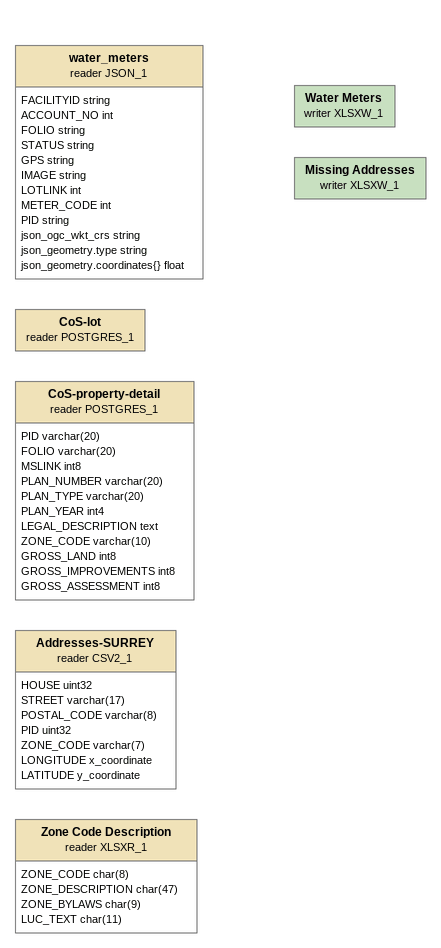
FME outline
water_meters (reader JSON_1)
    attributes: FACILITYID string, ACCOUNT_NO int, FOLIO string, STATUS string, GPS string, IMAGE string, LOTLINK int, METER_CODE int, PID string, json_ogc_wkt_crs string, json_geometry.type string, json_geometry.coordinates{} float
CoS-lot (reader POSTGRES_1)
CoS-property-detail (reader POSTGRES_1)
    attributes: PID varchar(20), FOLIO varchar(20), MSLINK int8, PLAN_NUMBER varchar(20), PLAN_TYPE varchar(20), PLAN_YEAR int4, LEGAL_DESCRIPTION text, ZONE_CODE varchar(10), GROSS_LAND int8, GROSS_IMPROVEMENTS int8, GROSS_ASSESSMENT int8
Addresses-SURREY (reader CSV2_1)
    attributes: HOUSE uint32, STREET varchar(17), POSTAL_CODE varchar(8), PID uint32, ZONE_CODE varchar(7), LONGITUDE x_coordinate, LATITUDE y_coordinate
Zone Code Description (reader XLSXR_1)
    attributes: ZONE_CODE char(8), ZONE_DESCRIPTION char(47), ZONE_BYLAWS char(9), LUC_TEXT char(11)
Water Meters (writer XLSXW_1)
Missing Addresses (writer XLSXW_1)
